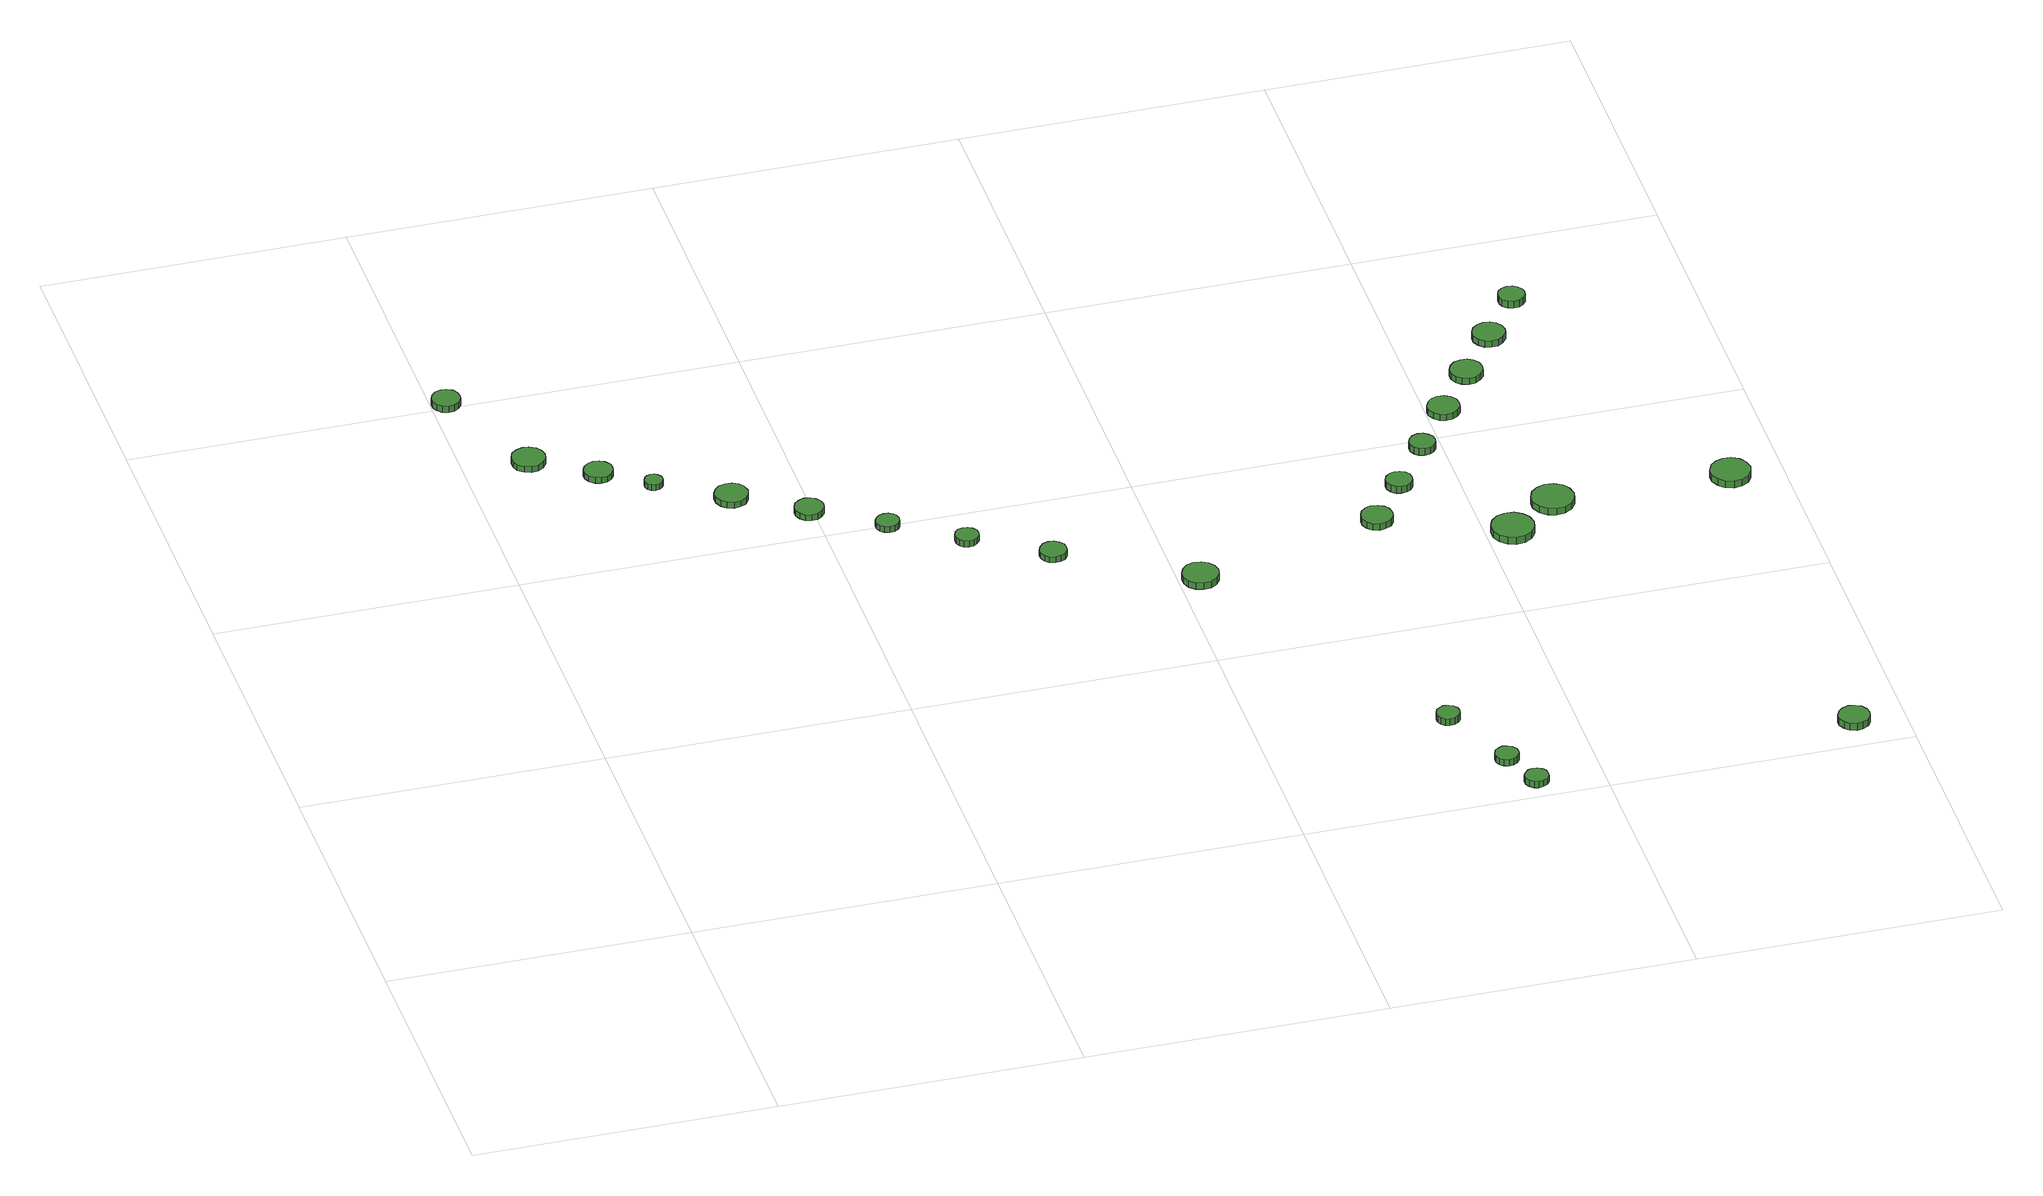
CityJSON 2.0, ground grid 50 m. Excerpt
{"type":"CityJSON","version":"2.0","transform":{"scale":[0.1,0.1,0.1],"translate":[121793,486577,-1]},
"CityObjects":{
"tree1":{"type":"SolitaryVegetationObject","attributes":{"function":"something"},"geometry":[{"type":"MultiSurface","lod":"1","boundaries":[[[0,1,2,3,4,5,6,7,8,9,10,11,12,13,14]],[[15,16,17,18,19,20,21,22,23,24,25,26,27,28,29]],[[0,29,28,1]],[[1,28,27,2]],[[2,27,26,3]],[[3,26,25,4]],[[4,25,24,5]],[[5,24,23,6]],[[6,23,22,7]],[[7,22,21,8]],[[8,21,20,9]],[[9,20,19,10]],[[10,19,18,11]],[[11,18,17,12]],[[12,17,16,13]],[[13,16,15,14]],[[14,15,29,0]]]}]},
"tree2":{"type":"SolitaryVegetationObject","attributes":{"function":"something"},"geometry":[{"type":"MultiSurface","lod":"1","boundaries":[[[30,31,32,33,34,35,36,37,38,39,40,41,42,43,44]],[[45,46,47,48,49,50,51,52,53,54,55,56,57,58,59]],[[30,59,58,31]],[[31,58,57,32]],[[32,57,56,33]],[[33,56,55,34]],[[34,55,54,35]],[[35,54,53,36]],[[36,53,52,37]],[[37,52,51,38]],[[38,51,50,39]],[[39,50,49,40]],[[40,49,48,41]],[[41,48,47,42]],[[42,47,46,43]],[[43,46,45,44]],[[44,45,59,30]]]}]},
"tree3":{"type":"SolitaryVegetationObject","attributes":{"function":"something"},"geometry":[{"type":"MultiSurface","lod":"1","boundaries":[[[60,61,62,63,64,65,66,67,68,69,70,71,72,73,74]],[[75,76,77,78,79,80,81,82,83,84,85,86,87,88,89]],[[60,89,88,61]],[[61,88,87,62]],[[62,87,86,63]],[[63,86,85,64]],[[64,85,84,65]],[[65,84,83,66]],[[66,83,82,67]],[[67,82,81,68]],[[68,81,80,69]],[[69,80,79,70]],[[70,79,78,71]],[[71,78,77,72]],[[72,77,76,73]],[[73,76,75,74]],[[74,75,89,60]]]}]},
"tree4":{"type":"SolitaryVegetationObject","attributes":{"function":"something"},"geometry":[{"type":"MultiSurface","lod":"1","boundaries":[[[90,91,92,93,94,95,96,97,98,99,100,101,102,103,104]],[[105,106,107,108,109,110,111,112,113,114,115,116,117,118,119]],[[90,119,118,91]],[[91,118,117,92]],[[92,117,116,93]],[[93,116,115,94]],[[94,115,114,95]],[[95,114,113,96]],[[96,113,112,97]],[[97,112,111,98]],[[98,111,110,99]],[[99,110,109,100]],[[100,109,108,101]],[[101,108,107,102]],[[102,107,106,103]],[[103,106,105,104]],[[104,105,119,90]]]}]},
"tree5":{"type":"SolitaryVegetationObject","attributes":{"function":"something"},"geometry":[{"type":"MultiSurface","lod":"1","boundaries":[[[120,121,122,123,124,125,126,127,128,129,130,131,132,133,134]],[[135,136,137,138,139,140,141,142,143,144,145,146,147,148,149]],[[120,149,148,121]],[[121,148,147,122]],[[122,147,146,123]],[[123,146,145,124]],[[124,145,144,125]],[[125,144,143,126]],[[126,143,142,127]],[[127,142,141,128]],[[128,141,140,129]],[[129,140,139,130]],[[130,139,138,131]],[[131,138,137,132]],[[132,137,136,133]],[[133,136,135,134]],[[134,135,149,120]]]}]},
"tree6":{"type":"SolitaryVegetationObject","attributes":{"function":"something"},"geometry":[{"type":"MultiSurface","lod":"1","boundaries":[[[150,151,152,153,154,155,156,157,158,159,160,161,162,163,164]],[[165,166,167,168,169,170,171,172,173,174,175,176,177,178,179]],[[150,179,178,151]],[[151,178,177,152]],[[152,177,176,153]],[[153,176,175,154]],[[154,175,174,155]],[[155,174,173,156]],[[156,173,172,157]],[[157,172,171,158]],[[158,171,170,159]],[[159,170,169,160]],[[160,169,168,161]],[[161,168,167,162]],[[162,167,166,163]],[[163,166,165,164]],[[164,165,179,150]]]}]},
"tree7":{"type":"SolitaryVegetationObject","attributes":{"function":"something"},"geometry":[{"type":"MultiSurface","lod":"1","boundaries":[[[180,181,182,183,184,185,186,187,188,189,190,191,192,193,194]],[[195,196,197,198,199,200,201,202,203,204,205,206,207,208,209]],[[180,209,208,181]],[[181,208,207,182]],[[182,207,206,183]],[[183,206,205,184]],[[184,205,204,185]],[[185,204,203,186]],[[186,203,202,187]],[[187,202,201,188]],[[188,201,200,189]],[[189,200,199,190]],[[190,199,198,191]],[[191,198,197,192]],[[192,197,196,193]],[[193,196,195,194]],[[194,195,209,180]]]}]},
"tree8":{"type":"SolitaryVegetationObject","attributes":{"function":"something"},"geometry":[{"type":"MultiSurface","lod":"1","boundaries":[[[210,211,212,213,214,215,216,217,218,219,220,221,222,223,224]],[[225,226,227,228,229,230,231,232,233,234,235,236,237,238,239]],[[210,239,238,211]],[[211,238,237,212]],[[212,237,236,213]],[[213,236,235,214]],[[214,235,234,215]],[[215,234,233,216]],[[216,233,232,217]],[[217,232,231,218]],[[218,231,230,219]],[[219,230,229,220]],[[220,229,228,221]],[[221,228,227,222]],[[222,227,226,223]],[[223,226,225,224]],[[224,225,239,210]]]}]},
"tree9":{"type":"SolitaryVegetationObject","attributes":{"function":"something"},"geometry":[{"type":"MultiSurface","lod":"1","boundaries":[[[240,241,242,243,244,245,246,247,248,249,250,251,252,253,254]],[[255,256,257,258,259,260,261,262,263,264,265,266,267,268,269]],[[240,269,268,241]],[[241,268,267,242]],[[242,267,266,243]],[[243,266,265,244]],[[244,265,264,245]],[[245,264,263,246]],[[246,263,262,247]],[[247,262,261,248]],[[248,261,260,249]],[[249,260,259,250]],[[250,259,258,251]],[[251,258,257,252]],[[252,257,256,253]],[[253,256,255,254]],[[254,255,269,240]]]}]},
"tree10":{"type":"SolitaryVegetationObject","attributes":{"function":"something"},"geometry":[{"type":"MultiSurface","lod":"1","boundaries":[[[270,271,272,273,274,275,276,277,278,279,280,281,282,283,284]],[[285,286,287,288,289,290,291,292,293,294,295,296,297,298,299]],[[270,299,298,271]],[[271,298,297,272]],[[272,297,296,273]],[[273,296,295,274]],[[274,295,294,275]],[[275,294,293,276]],[[276,293,292,277]],[[277,292,291,278]],[[278,291,290,279]],[[279,290,289,280]],[[280,289,288,281]],[[281,288,287,282]],[[282,287,286,283]],[[283,286,285,284]],[[284,285,299,270]]]}]},
"tree11":{"type":"SolitaryVegetationObject","attributes":{"function":"something"},"geometry":[{"type":"MultiSurface","lod":"1","boundaries":[[[300,301,302,303,304,305,306,307,308,309,310,311,312,313,314]],[[315,316,317,318,319,320,321,322,323,324,325,326,327,328,329]],[[300,329,328,301]],[[301,328,327,302]],[[302,327,326,303]],[[303,326,325,304]],[[304,325,324,305]],[[305,324,323,306]],[[306,323,322,307]],[[307,322,321,308]],[[308,321,320,309]],[[309,320,319,310]],[[310,319,318,311]],[[311,318,317,312]],[[312,317,316,313]],[[313,316,315,314]],[[314,315,329,300]]]}]},
"tree12":{"type":"SolitaryVegetationObject","attributes":{"function":"something"},"geometry":[{"type":"MultiSurface","lod":"1","boundaries":[[[330,331,332,333,334,335,336,337,338,339,340,341,342,343,344]],[[345,346,347,348,349,350,351,352,353,354,355,356,357,358,359]],[[330,359,358,331]],[[331,358,357,332]],[[332,357,356,333]],[[333,356,355,334]],[[334,355,354,335]],[[335,354,353,336]],[[336,353,352,337]],[[337,352,351,338]],[[338,351,350,339]],[[339,350,349,340]],[[340,349,348,341]],[[341,348,347,342]],[[342,347,346,343]],[[343,346,345,344]],[[344,345,359,330]]]}]},
"tree13":{"type":"SolitaryVegetationObject","attributes":{"function":"something"},"geometry":[{"type":"MultiSurface","lod":"1","boundaries":[[[360,361,362,363,364,365,366,367,368,369,370,371,372,373,374]],[[375,376,377,378,379,380,381,382,383,384,385,386,387,388,389]],[[360,389,388,361]],[[361,388,387,362]],[[362,387,386,363]],[[363,386,385,364]],[[364,385,384,365]],[[365,384,383,366]],[[366,383,382,367]],[[367,382,381,368]],[[368,381,380,369]],[[369,380,379,370]],[[370,379,378,371]],[[371,378,377,372]],[[372,377,376,373]],[[373,376,375,374]],[[374,375,389,360]]]}]},
"tree14":{"type":"SolitaryVegetationObject","attributes":{"function":"something"},"geometry":[{"type":"MultiSurface","lod":"1","boundaries":[[[390,391,392,393,394,395,396,397,398,399,400,401,402,403,404]],[[405,406,407,408,409,410,411,412,413,414,415,416,417,418,419]],[[390,419,418,391]],[[391,418,417,392]],[[392,417,416,393]],[[393,416,415,394]],[[394,415,414,395]],[[395,414,413,396]],[[396,413,412,397]],[[397,412,411,398]],[[398,411,410,399]],[[399,410,409,400]],[[400,409,408,401]],[[401,408,407,402]],[[402,407,406,403]],[[403,406,405,404]],[[404,405,419,390]]]}]},
"tree15":{"type":"SolitaryVegetationObject","attributes":{"function":"something"},"geometry":[{"type":"MultiSurface","lod":"1","boundaries":[[[420,421,422,423,424,425,426,427,428,429,430,431,432,433,434]],[[435,436,437,438,439,440,441,442,443,444,445,446,447,448,449]],[[420,449,448,421]],[[421,448,447,422]],[[422,447,446,423]],[[423,446,445,424]],[[424,445,444,425]],[[425,444,443,426]],[[426,443,442,427]],[[427,442,441,428]],[[428,441,440,429]],[[429,440,439,430]],[[430,439,438,431]],[[431,438,437,432]],[[432,437,436,433]],[[433,436,435,434]],[[434,435,449,420]]]}]},
"tree16":{"type":"SolitaryVegetationObject","attributes":{"function":"something"},"geometry":[{"type":"MultiSurface","lod":"1","boundaries":[[[450,451,452,453,454,455,456,457,458,459,460,461,462,463,464]],[[465,466,467,468,469,470,471,472,473,474,475,476,477,478,479]],[[450,479,478,451]],[[451,478,477,452]],[[452,477,476,453]],[[453,476,475,454]],[[454,475,474,455]],[[455,474,473,456]],[[456,473,472,457]],[[457,472,471,458]],[[458,471,470,459]],[[459,470,469,460]],[[460,469,468,461]],[[461,468,467,462]],[[462,467,466,463]],[[463,466,465,464]],[[464,465,479,450]]]}]},
"tree17":{"type":"SolitaryVegetationObject","attributes":{"function":"something"},"geometry":[{"type":"MultiSurface","lod":"1","boundaries":[[[480,481,482,483,484,485,486,487,488,489,490,491,492,493,494]],[[495,496,497,498,499,500,501,502,503,504,505,506,507,508,509]],[[480,509,508,481]],[[481,508,507,482]],[[482,507,506,483]],[[483,506,505,484]],[[484,505,504,485]],[[485,504,503,486]],[[486,503,502,487]],[[487,502,501,488]],[[488,501,500,489]],[[489,500,499,490]],[[490,499,498,491]],[[491,498,497,492]],[[492,497,496,493]],[[493,496,495,494]],[[494,495,509,480]]]}]},
"tree18":{"type":"SolitaryVegetationObject","attributes":{"function":"something"},"geometry":[{"type":"MultiSurface","lod":"1","boundaries":[[[510,511,512,513,514,515,516,517,518,519,520,521,522,523,524]],[[525,526,527,528,529,530,531,532,533,534,535,536,537,538,539]],[[510,539,538,511]],[[511,538,537,512]],[[512,537,536,513]],[[513,536,535,514]],[[514,535,534,515]],[[515,534,533,516]],[[516,533,532,517]],[[517,532,531,518]],[[518,531,530,519]],[[519,530,529,520]],[[520,529,528,521]],[[521,528,527,522]],[[522,527,526,523]],[[523,526,525,524]],[[524,525,539,510]]]}]},
"tree19":{"type":"SolitaryVegetationObject","attributes":{"function":"something"},"geometry":[{"type":"MultiSurface","lod":"1","boundaries":[[[540,541,542,543,544,545,546,547,548,549,550,551,552,553,554]],[[555,556,557,558,559,560,561,562,563,564,565,566,567,568,569]],[[540,569,568,541]],[[541,568,567,542]],[[542,567,566,543]],[[543,566,565,544]],[[544,565,564,545]],[[545,564,563,546]],[[546,563,562,547]],[[547,562,561,548]],[[548,561,560,549]],[[549,560,559,550]],[[550,559,558,551]],[[551,558,557,552]],[[552,557,556,553]],[[553,556,555,554]],[[554,555,569,540]]]}]},
"tree20":{"type":"SolitaryVegetationObject","attributes":{"function":"something"},"geometry":[{"type":"MultiSurface","lod":"1","boundaries":[[[570,571,572,573,574,575,576,577,578,579,580,581,582,583,584]],[[585,586,587,588,589,590,591,592,593,594,595,596,597,598,599]],[[570,599,598,571]],[[571,598,597,572]],[[572,597,596,573]],[[573,596,595,574]],[[574,595,594,575]],[[575,594,593,576]],[[576,593,592,577]],[[577,592,591,578]],[[578,591,590,579]],[[579,590,589,580]],[[580,589,588,581]],[[581,588,587,582]],[[582,587,586,583]],[[583,586,585,584]],[[584,585,599,570]]]}]},
"tree21":{"type":"SolitaryVegetationObject","attributes":{"function":"something"},"geometry":[{"type":"MultiSurface","lod":"1","boundaries":[[[600,601,602,603,604,605,606,607,608,609,610,611,612,613,614]],[[615,616,617,618,619,620,621,622,623,624,625,626,627,628,629]],[[600,629,628,601]],[[601,628,627,602]],[[602,627,626,603]],[[603,626,625,604]],[[604,625,624,605]],[[605,624,623,606]],[[606,623,622,607]],[[607,622,621,608]],[[608,621,620,609]],[[609,620,619,610]],[[610,619,618,611]],[[611,618,617,612]],[[612,617,616,613]],[[613,616,615,614]],[[614,615,629,600]]]}]},
"tree22":{"type":"SolitaryVegetationObject","attributes":{"function":"something"},"geometry":[{"type":"MultiSurface","lod":"1","boundaries":[[[630,631,632,633,634,635,636,637,638,639,640,641,642,643,644]],[[645,646,647,648,649,650,651,652,653,654,655,656,657,658,659]],[[630,659,658,631]],[[631,658,657,632]],[[632,657,656,633]],[[633,656,655,634]],[[634,655,654,635]],[[635,654,653,636]],[[636,653,652,637]],[[637,652,651,638]],[[638,651,650,639]],[[639,650,649,640]],[[640,649,648,641]],[[641,648,647,642]],[[642,647,646,643]],[[643,646,645,644]],[[644,645,659,630]]]}]},
"tree23":{"type":"SolitaryVegetationObject","attributes":{"function":"something"},"geometry":[{"type":"MultiSurface","lod":"1","boundaries":[[[660,661,662,663,664,665,666,667,668,669,670,671,672,673,674]],[[675,676,677,678,679,680,681,682,683,684,685,686,687,688,689]],[[660,689,688,661]],[[661,688,687,662]],[[662,687,686,663]],[[663,686,685,664]],[[664,685,684,665]],[[665,684,683,666]],[[666,683,682,667]],[[667,682,681,668]],[[668,681,680,669]],[[669,680,679,670]],[[670,679,678,671]],[[671,678,677,672]],[[672,677,676,673]],[[673,676,675,674]],[[674,675,689,660]]]}]},
"tree24":{"type":"SolitaryVegetationObject","attributes":{"function":"something"},"geometry":[{"type":"MultiSurface","lod":"1","boundaries":[[[690,691,692,693,694,695,696,697,698,699,700,701,702,703,704]],[[705,706,707,708,709,710,711,712,713,714,715,716,717,718,719]],[[690,719,718,691]],[[691,718,717,692]],[[692,717,716,693]],[[693,716,715,694]],[[694,715,714,695]],[[695,714,713,696]],[[696,713,712,697]],[[697,712,711,698]],[[698,711,710,699]],[[699,710,709,700]],[[700,709,708,701]],[[701,708,707,702]],[[702,707,706,703]],[[703,706,705,704]],[[704,705,719,690]]]}]}
},
"vertices":[
[47,1508,20],[45,1518,20],[40,1526,20],[31,1531,20],[22,1532,20],[12,1529,20],[5,1522,20],[1,1513,20],[1,1504,20],[5,1495,20],[12,1488,20],[22,1485,20],[31,1486,20],[40,1491,20],[45,1499,20],[45,1499,8],[40,1491,8],[31,1486,8],[22,1485,8],[12,1488,8],[5,1495,8],[1,1504,8],[1,1513,8],[5,1522,8],[12,1529,8],[22,1532,8],[31,1531,8],[40,1526,8],[45,1518,8],[47,1508,8],
[132,1318,19],[130,1329,19],[123,1338,19],[113,1344,19],[102,1345,19],[91,1341,19],[82,1334,19],[78,1323,19],[78,1312,19],[82,1301,19],[91,1294,19],[102,1290,19],[113,1291,19],[123,1297,19],[130,1306,19],[130,1306,8],[123,1297,8],[113,1291,8],[102,1290,8],[91,1294,8],[82,1301,8],[78,1312,8],[78,1323,8],[82,1334,8],[91,1341,8],[102,1345,8],[113,1344,8],[123,1338,8],[130,1329,8],[132,1318,8],
[225,1255,19],[223,1264,19],[217,1272,19],[209,1277,19],[199,1278,19],[190,1275,19],[182,1268,19],[178,1260,19],[178,1250,19],[182,1241,19],[190,1234,19],[199,1231,19],[209,1232,19],[217,1237,19],[223,1245,19],[223,1245,8],[217,1237,8],[209,1232,8],[199,1231,8],[190,1234,8],[182,1241,8],[178,1250,8],[178,1260,8],[182,1268,8],[190,1275,8],[199,1278,8],[209,1277,8],[217,1272,8],[223,1264,8],[225,1255,8],
[292,1204,19],[291,1210,19],[287,1215,19],[282,1218,19],[276,1219,19],[270,1217,19],[265,1213,19],[263,1207,19],[263,1201,19],[265,1195,19],[270,1191,19],[276,1189,19],[282,1190,19],[287,1193,19],[291,1198,19],[291,1198,8],[287,1193,8],[282,1190,8],[276,1189,8],[270,1191,8],[265,1195,8],[263,1201,8],[263,1207,8],[265,1213,8],[270,1217,8],[276,1219,8],[282,1218,8],[287,1215,8],[291,1210,8],[292,1204,8],
[412,1135,19],[409,1147,19],[403,1156,19],[393,1161,19],[382,1162,19],[371,1159,19],[363,1151,19],[358,1141,19],[358,1130,19],[363,1119,19],[371,1112,19],[382,1108,19],[393,1110,19],[403,1115,19],[409,1124,19],[409,1124,8],[403,1115,8],[393,1110,8],[382,1108,8],[371,1112,8],[363,1119,8],[358,1130,8],[358,1141,8],[363,1151,8],[371,1159,8],[382,1162,8],[393,1161,8],[403,1156,8],[409,1147,8],[412,1135,8],
[516,1066,19],[514,1075,19],[508,1084,19],[500,1088,19],[490,1090,19],[480,1086,19],[473,1080,19],[469,1071,19],[469,1061,19],[473,1052,19],[480,1045,19],[490,1042,19],[500,1043,19],[508,1048,19],[514,1056,19],[514,1056,8],[508,1048,8],[500,1043,8],[490,1042,8],[480,1045,8],[473,1052,8],[469,1061,8],[469,1071,8],[473,1080,8],[480,1086,8],[490,1090,8],[500,1088,8],[508,1084,8],[514,1075,8],[516,1066,8],
[620,996,19],[618,1004,19],[614,1010,19],[607,1014,19],[599,1015,19],[591,1012,19],[585,1007,19],[582,1000,19],[582,992,19],[585,985,19],[591,980,19],[599,977,19],[607,978,19],[614,982,19],[618,988,19],[618,988,8],[614,982,8],[607,978,8],[599,977,8],[591,980,8],[585,985,8],[582,992,8],[582,1000,8],[585,1007,8],[591,1012,8],[599,1015,8],[607,1014,8],[614,1010,8],[618,1004,8],[620,996,8],
[729,924,19],[728,932,19],[723,938,19],[716,942,19],[708,943,19],[700,941,19],[694,935,19],[691,928,19],[691,920,19],[694,913,19],[700,907,19],[708,905,19],[716,906,19],[723,910,19],[728,916,19],[728,916,8],[723,910,8],[716,906,8],[708,905,8],[700,907,8],[694,913,8],[691,920,8],[691,928,8],[694,935,8],[700,941,8],[708,943,8],[716,942,8],[723,938,8],[728,932,8],[729,924,8],
[851,848,19],[850,857,19],[844,864,19],[836,869,19],[827,870,19],[818,867,19],[812,861,19],[808,852,19],[808,843,19],[812,835,19],[818,829,19],[827,826,19],[836,827,19],[844,831,19],[850,839,19],[850,839,8],[844,831,8],[836,827,8],[827,826,8],[818,829,8],[812,835,8],[808,843,8],[808,852,8],[812,861,8],[818,867,8],[827,870,8],[836,869,8],[844,864,8],[850,857,8],[851,848,8],
[1062,713,26],[1059,725,26],[1052,735,26],[1041,741,26],[1029,743,26],[1017,739,26],[1008,730,26],[1003,719,26],[1003,707,26],[1008,695,26],[1017,687,26],[1029,683,26],[1041,684,26],[1052,691,26],[1059,701,26],[1059,701,14],[1052,691,14],[1041,684,14],[1029,683,14],[1017,687,14],[1008,695,14],[1003,707,14],[1003,719,14],[1008,730,14],[1017,739,14],[1029,743,14],[1041,741,14],[1052,735,14],[1059,725,14],[1062,713,14],
[1318,227,32],[1317,235,32],[1312,241,32],[1305,245,32],[1297,246,32],[1290,243,32],[1284,238,32],[1281,231,32],[1281,223,32],[1284,216,32],[1290,210,32],[1297,208,32],[1305,209,32],[1312,213,32],[1317,219,32],[1317,219,19],[1312,213,19],[1305,209,19],[1297,208,19],[1290,210,19],[1284,216,19],[1281,223,19],[1281,231,19],[1284,238,19],[1290,243,19],[1297,246,19],[1305,245,19],[1312,241,19],[1317,235,19],[1318,227,19],
[1378,97,29],[1377,105,29],[1372,112,29],[1365,116,29],[1357,117,29],[1349,114,29],[1343,109,29],[1340,101,29],[1340,93,29],[1343,86,29],[1349,81,29],[1357,78,29],[1365,79,29],[1372,83,29],[1377,90,29],[1377,90,17],[1372,83,17],[1365,79,17],[1357,78,17],[1349,81,17],[1343,86,17],[1340,93,17],[1340,101,17],[1343,109,17],[1349,114,17],[1357,117,17],[1365,116,17],[1372,112,17],[1377,105,17],[1378,97,17],
[1406,25,30],[1405,33,30],[1400,39,30],[1393,43,30],[1385,44,30],[1378,42,30],[1372,36,30],[1368,29,30],[1368,21,30],[1372,14,30],[1378,8,30],[1385,6,30],[1393,7,30],[1400,11,30],[1405,17,30],[1405,17,18],[1400,11,18],[1393,7,18],[1385,6,18],[1378,8,18],[1372,14,18],[1368,21,18],[1368,29,18],[1372,36,18],[1378,42,18],[1385,44,18],[1393,43,18],[1400,39,18],[1405,33,18],[1406,25,18],
[1367,787,29],[1365,798,29],[1359,807,29],[1349,812,29],[1338,814,29],[1328,810,29],[1320,803,29],[1316,793,29],[1316,782,29],[1320,772,29],[1328,765,29],[1338,761,29],[1349,763,29],[1359,768,29],[1365,777,29],[1365,777,17],[1359,768,17],[1349,763,17],[1338,761,17],[1328,765,17],[1320,772,17],[1316,782,17],[1316,793,17],[1320,803,17],[1328,810,17],[1338,814,17],[1349,812,17],[1359,807,17],[1365,798,17],[1367,787,17],
[1424,876,27],[1422,885,27],[1417,892,27],[1409,896,27],[1400,897,27],[1392,895,27],[1385,889,27],[1381,881,27],[1381,872,27],[1385,863,27],[1392,857,27],[1400,855,27],[1409,856,27],[1417,860,27],[1422,867,27],[1422,867,14],[1417,860,14],[1409,856,14],[1400,855,14],[1392,857,14],[1385,863,14],[1381,872,14],[1381,881,14],[1385,889,14],[1392,895,14],[1400,897,14],[1409,896,14],[1417,892,14],[1422,885,14],[1424,876,14],
[1573,699,31],[1570,714,31],[1562,725,31],[1549,733,31],[1534,734,31],[1521,730,31],[1510,720,31],[1504,707,31],[1504,692,31],[1510,679,31],[1521,669,31],[1534,664,31],[1549,666,31],[1562,673,31],[1570,685,31],[1570,685,18],[1562,673,18],[1549,666,18],[1534,664,18],[1521,669,18],[1510,679,18],[1504,692,18],[1504,707,18],[1510,720,18],[1521,730,18],[1534,734,18],[1549,733,18],[1562,725,18],[1570,714,18],[1573,699,18],
[1488,971,24],[1487,980,24],[1481,987,24],[1474,992,24],[1465,993,24],[1456,990,24],[1450,984,24],[1446,976,24],[1446,967,24],[1450,959,24],[1456,953,24],[1465,950,24],[1474,951,24],[1481,955,24],[1487,963,24],[1487,963,11],[1481,955,11],[1474,951,11],[1465,950,11],[1456,953,11],[1450,959,11],[1446,967,11],[1446,976,11],[1450,984,11],[1456,990,11],[1465,993,11],[1474,992,11],[1481,987,11],[1487,980,11],[1488,971,11],
[1553,1061,22],[1551,1072,22],[1544,1081,22],[1535,1086,22],[1524,1087,22],[1514,1084,22],[1506,1076,22],[1501,1066,22],[1501,1056,22],[1506,1046,22],[1514,1038,22],[1524,1035,22],[1535,1036,22],[1544,1042,22],[1551,1050,22],[1551,1050,10],[1544,1042,10],[1535,1036,10],[1524,1035,10],[1514,1038,10],[1506,1046,10],[1501,1056,10],[1501,1066,10],[1506,1076,10],[1514,1084,10],[1524,1087,10],[1535,1086,10],[1544,1081,10],[1551,1072,10],[1553,1061,10],
[1655,759,31],[1652,773,31],[1644,785,31],[1631,792,31],[1617,794,31],[1603,789,31],[1592,780,31],[1586,766,31],[1586,752,31],[1592,738,31],[1603,728,31],[1617,724,31],[1631,725,31],[1644,733,31],[1652,745,31],[1652,745,19],[1644,733,19],[1631,725,19],[1617,724,19],[1603,728,19],[1592,738,19],[1586,752,19],[1586,766,19],[1592,780,19],[1603,789,19],[1617,794,19],[1631,792,19],[1644,785,19],[1652,773,19],[1655,759,19],
[1616,1151,20],[1614,1162,20],[1607,1171,20],[1598,1176,20],[1587,1177,20],[1576,1174,20],[1568,1166,20],[1563,1156,20],[1563,1145,20],[1568,1135,20],[1576,1128,20],[1587,1124,20],[1598,1125,20],[1607,1131,20],[1614,1140,20],[1614,1140,8],[1607,1131,8],[1598,1125,8],[1587,1124,8],[1576,1128,8],[1568,1135,8],[1563,1145,8],[1563,1156,8],[1568,1166,8],[1576,1174,8],[1587,1177,8],[1598,1176,8],[1607,1171,8],[1614,1162,8],[1616,1151,8],
[1943,67,18],[1941,77,18],[1935,86,18],[1925,91,18],[1915,93,18],[1904,89,18],[1897,82,18],[1892,72,18],[1892,62,18],[1897,52,18],[1904,45,18],[1915,41,18],[1925,43,18],[1935,48,18],[1941,57,18],[1941,57,5],[1935,48,5],[1925,43,5],[1915,41,5],[1904,45,5],[1897,52,5],[1892,62,5],[1892,72,5],[1897,82,5],[1904,89,5],[1915,93,5],[1925,91,5],[1935,86,5],[1941,77,5],[1943,67,5],
[1678,1240,20],[1676,1251,20],[1669,1260,20],[1660,1266,20],[1649,1267,20],[1638,1263,20],[1630,1256,20],[1625,1246,20],[1625,1235,20],[1630,1225,20],[1638,1217,20],[1649,1214,20],[1660,1215,20],[1669,1221,20],[1676,1230,20],[1676,1230,8],[1669,1221,8],[1660,1215,8],[1649,1214,8],[1638,1217,8],[1630,1225,8],[1625,1235,8],[1625,1246,8],[1630,1256,8],[1638,1263,8],[1649,1267,8],[1660,1266,8],[1669,1260,8],[1676,1251,8],[1678,1240,8],
[1736,1331,20],[1734,1340,20],[1728,1347,20],[1721,1352,20],[1712,1353,20],[1703,1350,20],[1696,1344,20],[1693,1336,20],[1693,1327,20],[1696,1319,20],[1703,1313,20],[1712,1310,20],[1721,1311,20],[1728,1315,20],[1734,1322,20],[1734,1322,7],[1728,1315,7],[1721,1311,7],[1712,1310,7],[1703,1313,7],[1696,1319,7],[1693,1327,7],[1693,1336,7],[1696,1344,7],[1703,1350,7],[1712,1353,7],[1721,1352,7],[1728,1347,7],[1734,1340,7],[1736,1331,7],
[1944,761,26],[1941,775,26],[1933,786,26],[1921,793,26],[1908,794,26],[1895,790,26],[1885,781,26],[1879,768,26],[1879,755,26],[1885,742,26],[1895,733,26],[1908,729,26],[1921,730,26],[1933,737,26],[1941,748,26],[1941,748,13],[1933,737,13],[1921,730,13],[1908,729,13],[1895,733,13],[1885,742,13],[1879,755,13],[1879,768,13],[1885,781,13],[1895,790,13],[1908,794,13],[1921,793,13],[1933,786,13],[1941,775,13],[1944,761,13]
]}
